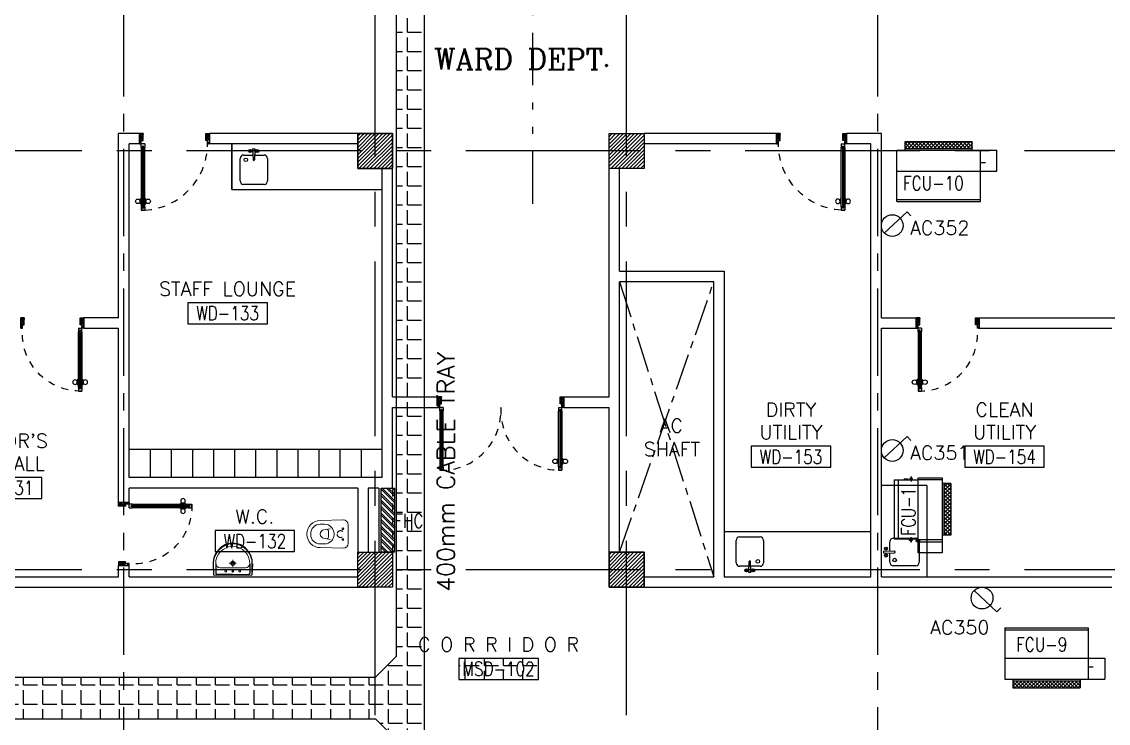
# Model space of a CAD drawing. Extents: x 88852.7 to 88945.7, y 39921.6 to 40001.1.
# Drawn here: x 88912.15 to 88927.71, y 39957.5 to 39967.55 of the extents above; entities that cross this region are included whole.
import ezdxf
from ezdxf.enums import TextEntityAlignment as Align

# ---------------------------------------------------------------- set-up
doc = ezdxf.new("R2010")
doc.units = 0
doc.header["$MEASUREMENT"] = 0
for name, pattern in [('2DASHES', [1.7, 0.75, -0.25, 0.1, -0.25, 0.1, -0.25]), ('CENTER', [2, 1.25, -0.25, 0.25, -0.25]), ('CENTER2', [1.125, 0.75, -0.125, 0.125, -0.125]), ('CENTERX2', [4, 2.5, -0.5, 0.5, -0.5]), ('DASHED', [0.75, 0.5, -0.25]), ('HIDDEN', [0.375, 0.25, -0.125]), ('HIDDEN2', [0.1875, 0.125, -0.0625])]:
    doc.linetypes.add(name, pattern=pattern)
doc.layers.get('0').update_dxf_attribs({"color": 11, "linetype": 'CONTINUOUS'})
for name, color, linetype in [('AXES', 11, 'CENTERX2'), ('AXES1', 11, 'CENTER'), ('COL', 11, 'CONTINUOUS'), ('DOOR', 11, 'CONTINUOUS'), ('E-SOCKETS', 4, 'CONTINUOUS'), ('E-TRAY', 2, 'CONTINUOUS'), ('FCU', 7, 'CONTINUOUS'), ('FHC', 11, 'CONTINUOUS'), ('FIX', 11, 'CONTINUOUS'), ('HAT', 11, 'CONTINUOUS'), ('IND-ES-L', 11, '2DASHES'), ('INSUL', 11, 'CONTINUOUS'), ('Locker', 11, 'CONTINUOUS'), ('M-TEXT', 2, 'CONTINUOUS'), ('ME-FIX', 11, 'CONTINUOUS'), ('RM-BOX', 11, 'CONTINUOUS'), ('RM-NAME', 11, 'CONTINUOUS'), ('RM-NO', 11, 'CONTINUOUS'), ('WALL', 11, 'CONTINUOUS')]:
    doc.layers.add(name, color=color, linetype=linetype)
doc.styles.add('ROMANC', font='romanc', dxfattribs={"height": 0.1})
doc.styles.add('ROMANS', font='ROMANS.shx', dxfattribs={"width": 0.6})
pattern_1 = [(0, (0, 0), (0, 0.275), [0.2, -0.075]), (90, (0, 0), (-0.275, 2e-17), [0.2, -0.075])]

# ---------------------------------------------------------------- blocks, each defined once
blk = doc.blocks.new('WC1')
at = {"layer": 'FIX', "lineweight": 20}
for p, q in [((-210, 204), (-538, 194)), ((-727, 5), (-727, -5)), ((-674, 5), (-674, -5)), ((-534, 24), (-540, 0)), ((-540, 0), (-534, -24)), ((-475, 141), (-538, 141)), ((-395, 76), (-490, 60)), ((-339, 5), (-339, -5)), ((-137, 0), (-137, 131)), ((-137, -131), (-137, 0)), ((-538, -141), (-475, -141)), ((-490, -60), (-395, -76)), ((-538, -194), (-210, -204)), ((-213, -204), (-210, -204))]:
    blk.add_line(p, q, dxfattribs=at)
at = {"layer": 'FIX', "linetype": 'Continuous', "lineweight": 20}
blk.add_line((-420, -47), (-420, 45), dxfattribs=at)
at = {"layer": 'FIX', "linetype": 'HIDDEN2', "lineweight": 20, "ltscale": 0.3}
blk.add_circle((-245, 0), 49.8, dxfattribs=at)
at = {"layer": 'FIX', "linetype": 'HIDDEN', "lineweight": 20, "ltscale": 0.05}
for centre in [(-213, 78), (-213, -77)]:
    blk.add_circle(centre, 11.6, dxfattribs=at)
at = {"layer": 'FIX', "lineweight": 20}
for centre, radius, start, end in [((-538, 5), 189, 90, 180), ((-210, 131), 73, 360, 90), ((-538, 5), 136, 90, 180), ((-473, -7), 68.2, 128.9242, 152.8468), ((-464, -18), 82, 108.496, 128.9242), ((-475, 5), 136, 360, 90), ((-538, -5), 189, 180, 270), ((-538, -5), 136, 180, 270), ((-473, 7), 68.2, 207.1532, 231.0758), ((-464, 18), 82, 231.0758, 251.504), ((-475, -5), 136, 270, 0), ((-210, -131), 73, 270, 0)]:
    blk.add_arc(centre, radius, start, end, dxfattribs=at)
at = {"layer": 'FIX', "linetype": 'Continuous', "lineweight": 20}
for centre, start, end in [((-443, 46), 357.6662, 91.6121), ((-442, -46), 268.3879, 2.3338)]:
    blk.add_arc(centre, 22.3, start, end, dxfattribs=at)
blk = doc.blocks.new('LAV1')
at = {"layer": 'FIX', "linetype": 'ByBlock', "ltscale": 0.3}
for p, q in [((-280, 210), (-275, 50)), ((-245, 210), (-245, 85)), ((245, 210), (245, 85)), ((280, 210), (275, 50)), ((0, 60), (-220, 60)), ((0, 60), (220, 60))]:
    blk.add_line(p, q, dxfattribs=at)
at = {"layer": 'FIX', "linetype": 'Continuous', "lineweight": 20}
for p, q in [((-275, 210), (-275, 50)), ((275, 210), (275, 50)), ((0, 50), (-275, 50)), ((0, 50), (-252, 50)), ((0, 155), (-181, 155)), ((0, 155), (181, 155)), ((0, 50), (275, 50)), ((0, 50), (252, 50))]:
    blk.add_line(p, q, dxfattribs=at)
at = {"layer": 'FIX', "linetype": 'DASHED', "lineweight": 20, "ltscale": 0.05}
for p, q in [((50, 220), (-50, 220)), ((0, 170), (0, 270)), ((0, 170), (0, 270))]:
    blk.add_line(p, q, dxfattribs=at)
at = {"layer": 'FIX', "lineweight": 20}
for p, q in [((16, 107), (-15, 107)), ((0, 92), (0, 123))]:
    blk.add_line(p, q, dxfattribs=at)
for centre, radius in [((0, 220), 29.5), ((0, 220), 22.5), ((0, 107), 15.5)]:
    blk.add_circle(centre, radius, dxfattribs=at)
at = {"layer": 'FIX', "linetype": 'HIDDEN', "lineweight": 20, "ltscale": 0.05}
for centre in [(-100, 107), (100, 107)]:
    blk.add_circle(centre, 12.4, dxfattribs=at)
at = {"layer": 'FIX', "linetype": 'ByBlock', "ltscale": 0.3}
for centre, radius, start, end in [((7, 220), 287, 91.3776, 182.0064), ((-7, 220), 287, 357.9936, 88.6224), ((-220, 85), 24.9, 179.7021, 269.9486), ((220, 85), 24.9, 270.0514, 0.2979)]:
    blk.add_arc(centre, radius, start, end, dxfattribs=at)
at = {"layer": 'FIX', "linetype": 'Continuous', "lineweight": 20}
for centre, radius, start, end in [((8, 217), 283, 91.6988, 181.351), ((-8, 217), 283, 358.649, 88.3012), ((8, 212), 253, 91.7328, 180.4884), ((-8, 212), 253, 359.5116, 88.2672), ((-179, 222), 66.9, 190.2006, 268.0786), ((179, 222), 66.9, 271.9214, 349.7994)]:
    blk.add_arc(centre, radius, start, end, dxfattribs=at)
blk = doc.blocks.new('A$C272A55A0')
at = {"layer": 'DOOR', "color": 0, "linetype": 'ByBlock'}
for p, q in [((0, 900), (0, 1050)), ((50, 1050), (0, 1050)), ((25, 950), (50, 950)), ((25, 900), (25, 950)), ((50, 950), (50, 1050)), ((1750, 950), (1750, 1050)), ((1750, 1050), (1800, 1050)), ((1775, 950), (1750, 950)), ((1775, 900), (1775, 950)), ((1800, 1050), (1800, 900)), ((0, 900), (25, 900)), ((75, 900), (25, 900)), ((25, 850), (25, 900)), ((42, 850), (25, 850)), ((58, 870), (42, 870)), ((42, 870), (42, 850)), ((58, 850), (58, 870)), ((75, 850), (58, 850)), ((75, 900), (75, 850)), ((1725, 900), (1775, 900)), ((1725, 900), (1725, 850)), ((1725, 850), (1742, 850)), ((1742, 870), (1758, 870)), ((1742, 850), (1742, 870)), ((1758, 870), (1758, 850)), ((1758, 850), (1775, 850)), ((1800, 900), (1775, 900)), ((1775, 850), (1775, 900)), ((1718, 160), (1709, 160)), ((1709, 95), (1709, 160)), ((1725, 173), (1718, 173)), ((1718, 173), (1718, 83)), ((1718, 95), (1718, 160)), ((1775, 173), (1782, 173)), ((1782, 173), (1782, 83)), ((1782, 160), (1791, 160)), ((1782, 95), (1782, 160)), ((1791, 95), (1791, 160)), ((25, 50), (42, 50)), ((25, 50), (25, 0)), ((25, 0), (75, 0)), ((75, 0), (25, 0)), ((42, 50), (42, 30)), ((42, 30), (58, 30)), ((58, 50), (75, 50)), ((58, 50), (58, 30)), ((75, 50), (75, 0)), ((1718, 95), (1709, 95)), ((1725, 83), (1718, 83)), ((1742, 50), (1725, 50)), ((1725, 50), (1725, 0)), ((1775, 0), (1725, 0)), ((1725, 0), (1775, 0)), ((1742, 50), (1742, 30)), ((1758, 30), (1742, 30)), ((1775, 50), (1758, 50)), ((1758, 50), (1758, 30)), ((1775, 83), (1782, 83)), ((1775, 50), (1775, 0)), ((1782, 95), (1791, 95))]:
    blk.add_line(p, q, dxfattribs=at)
at = {"layer": 'DOOR', "color": 9, "linetype": 'ByBlock'}
for p, q in [((50, 1050), (0, 1010)), ((50, 1050), (0, 937)), ((50, 1050), (37, 950)), ((1750, 1050), (1800, 1010)), ((1750, 1050), (1800, 937)), ((1750, 1050), (1763, 950))]:
    blk.add_line(p, q, dxfattribs=at)
at = {"layer": 'DOOR', "linetype": 'ByBlock'}
for p, q in [((25, 850), (25, 50)), ((42, 850), (42, 50)), ((58, 850), (58, 50)), ((75, 50), (75, 850)), ((1725, 50), (1725, 850)), ((1742, 850), (1742, 50)), ((1758, 850), (1758, 50)), ((1775, 850), (1775, 50))]:
    blk.add_line(p, q, dxfattribs=at)
at = {"layer": 'DOOR', "color": 0, "linetype": 'ByBlock'}
for centre in [(1676, 128), (1824, 128)]:
    blk.add_circle(centre, 32.4, dxfattribs=at)
at = {"layer": 'DOOR', "color": 9, "linetype": 'ByBlock'}
for centre, radius, start, end in [((50, 1050), 54.4, 203.2074, 270), ((50, 1050), 74.4, 227.7764, 270), ((50, 1050), 94.4, 238.0182, 270), ((50, 1050), 114, 244.0838, 257.3774), ((50, 1050), 34.4, 180, 270), ((50, 1050), 14.4, 180, 270), ((1750, 1050), 14.4, 270, 0), ((1750, 1050), 34.4, 270, 0), ((1750, 1050), 54.4, 270, 336.7926), ((1750, 1050), 74.4, 270, 312.2236), ((1750, 1050), 94.4, 270, 301.9818), ((1750, 1050), 114, 282.6226, 295.9162), ((50, 1050), 134, 248.1598, 259.28), ((50, 1050), 154, 251.1053, 256.2858), ((1750, 1050), 134, 280.72, 291.8402), ((1750, 1050), 154, 283.7142, 288.8947)]:
    blk.add_arc(centre, radius, start, end, dxfattribs=at)
at = {"layer": 'DOOR', "linetype": 'HIDDEN', "ltscale": 0.5}
for centre, start, end in [((50, 851), 268.3174, 3.2965), ((1750, 851), 176.7035, 271.6826)]:
    blk.add_arc(centre, 851, start, end, dxfattribs=at)
at = {"layer": 'WALL', "linetype": 'ByBlock'}
blk.add_line((1800, 900), (1800, 1050), dxfattribs=at)
blk = doc.blocks.new('*X81')
at = {"color": 0}
for p, q in [((235129, 149533), (235585, 149990)), ((235129, 149586), (235532, 149990)), ((235129, 149639), (235479, 149990)), ((235129, 149692), (235426, 149990)), ((235129, 149745), (235373, 149990)), ((235129, 149798), (235320, 149990)), ((235129, 149851), (235267, 149990)), ((235129, 149905), (235214, 149990)), ((235129, 149958), (235161, 149990)), ((235138, 149490), (235629, 149980)), ((235191, 149490), (235629, 149927)), ((235244, 149490), (235629, 149874)), ((235297, 149490), (235629, 149821)), ((235350, 149490), (235629, 149768)), ((235403, 149490), (235629, 149715)), ((235456, 149490), (235629, 149662)), ((235509, 149490), (235629, 149609)), ((235562, 149490), (235629, 149556)), ((235615, 149490), (235629, 149503))]:
    blk.add_line(p, q, dxfattribs=at)
blk = doc.blocks.new('COL50')
at = {"layer": 'COL'}
blk.add_lwpolyline([(-250, 250), (-250, -250), (250, -250), (250, 250)], close=True, dxfattribs=at)
blk = doc.blocks.new('DOOR90')
at = {"layer": 'DOOR', "linetype": 'ByBlock'}
for p, q in [((0, 0), (-150, 0)), ((-200, -25), (-1000, -25)), ((-200, -42), (-1000, -42)), ((-200, -58), (-1000, -58)), ((-1000, -75), (-200, -75))]:
    blk.add_line(p, q, dxfattribs=at)
at = {"layer": 'DOOR', "color": 0, "linetype": 'ByBlock'}
for p, q in [((-150, 0), (-150, -25)), ((-150, 0), (0, 0)), ((0, -50), (0, 0)), ((-1050, -25), (-1050, -75)), ((-1050, -75), (-1050, -25)), ((-1000, -25), (-1050, -25)), ((-1000, -75), (-1050, -75)), ((-1020, -42), (-1020, -58)), ((-1000, -42), (-1020, -42)), ((-1000, -58), (-1020, -58)), ((-1000, -25), (-1000, -42)), ((-1000, -58), (-1000, -75)), ((-968, -25), (-968, -18)), ((-878, -18), (-968, -18)), ((-968, -75), (-968, -82)), ((-878, -82), (-968, -82)), ((-955, -18), (-955, -9)), ((-955, -9), (-890, -9)), ((-955, -18), (-890, -18)), ((-955, -82), (-955, -91)), ((-955, -82), (-890, -82)), ((-955, -91), (-890, -91)), ((-890, -18), (-890, -9)), ((-890, -82), (-890, -91)), ((-878, -25), (-878, -18)), ((-878, -75), (-878, -82)), ((-200, -42), (-200, -25)), ((-200, -25), (-150, -25)), ((-180, -42), (-200, -42)), ((-200, -75), (-200, -58)), ((-200, -58), (-180, -58)), ((-150, -75), (-200, -75)), ((-180, -58), (-180, -42)), ((-150, -75), (-150, -25)), ((-150, -25), (-100, -25)), ((-100, -25), (-100, -50)), ((-100, -50), (0, -50)), ((-150, -900), (-150, -875)), ((-150, -875), (-100, -875)), ((0, -900), (-150, -900)), ((-150, -900), (0, -900)), ((-100, -850), (0, -850)), ((-100, -875), (-100, -850)), ((0, -850), (0, -900))]:
    blk.add_line(p, q, dxfattribs=at)
at = {"layer": 'DOOR', "color": 9, "linetype": 'ByBlock'}
for p, q in [((0, -50), (-114, 0)), ((0, -50), (-40, 0)), ((0, -50), (-100, -37)), ((0, -850), (-114, -900)), ((0, -850), (-100, -863)), ((0, -850), (-40, -900))]:
    blk.add_line(p, q, dxfattribs=at)
at = {"layer": 'DOOR', "color": 0, "linetype": 'ByBlock'}
for centre in [(-923, 24), (-923, -124)]:
    blk.add_circle(centre, 32.4, dxfattribs=at)
at = {"layer": 'DOOR', "color": 9, "linetype": 'ByBlock'}
for centre, radius, start, end in [((0, -50), 74.4, 137.7764, 180), ((0, -50), 54.4, 113.2074, 180), ((0, -50), 154, 161.1053, 166.2858), ((0, -50), 134, 158.1598, 169.28), ((0, -50), 114, 154.0838, 167.3774), ((0, -50), 94.4, 148.0182, 180), ((0, -50), 34.4, 90, 180), ((0, -50), 14.4, 90, 180), ((0, -850), 154, 193.7142, 198.8947), ((0, -850), 134, 190.72, 201.8402), ((0, -850), 94.4, 180, 211.9818), ((0, -850), 74.4, 180, 222.2236), ((0, -850), 54.4, 180, 246.7926), ((0, -850), 34.4, 180, 270), ((0, -850), 14.4, 180, 270)]:
    blk.add_arc(centre, radius, start, end, dxfattribs=at)
at = {"layer": 'DOOR', "linetype": 'HIDDEN', "ltscale": 0.5}
blk.add_arc((-222, -50), 828, 178.2701, 275.003, dxfattribs=at)
blk = doc.blocks.new('RM1')
at = {"layer": 'RM-BOX'}
blk.add_lwpolyline([(570, -200), (-570, -200), (-570, -500), (570, -500)], close=True, dxfattribs=at)
at = {"layer": 'RM-NAME', "style": 'ROMANS'}
for tag, p in [('ROOMNAME1', (0, 324)), ('ROOMNAME2', (0, 0))]:
    blk.add_attdef(tag, text='', height=200, dxfattribs=at).set_placement(p, align=Align.MIDDLE)
at = {"layer": 'RM-NO', "style": 'ROMANS', "width": 0.8}
blk.add_attdef('ROOMNO', text='', height=200, dxfattribs=at).set_placement((0, -350), align=Align.MIDDLE)
blk = doc.blocks.new('*X80')
at = {"color": 0}
for p, q in [((238729, 149527), (239191, 149990)), ((238729, 149580), (239138, 149990)), ((238729, 149633), (239085, 149990)), ((238729, 149686), (239032, 149990)), ((238729, 149739), (238979, 149990)), ((238729, 149792), (238926, 149990)), ((238729, 149845), (238873, 149990)), ((238729, 149898), (238820, 149990)), ((238729, 149951), (238767, 149990)), ((238744, 149490), (239229, 149974)), ((238797, 149490), (239229, 149921)), ((238850, 149490), (239229, 149868)), ((238903, 149490), (239229, 149815)), ((238956, 149490), (239229, 149762)), ((239009, 149490), (239229, 149709)), ((239062, 149490), (239229, 149656)), ((239116, 149490), (239229, 149603)), ((239169, 149490), (239229, 149550)), ((239222, 149490), (239229, 149497))]:
    blk.add_line(p, q, dxfattribs=at)
blk = doc.blocks.new('*X79')
at = {"color": 0}
for p, q in [((238729, 155520), (239199, 155990)), ((238729, 155573), (239145, 155990)), ((238729, 155626), (239092, 155990)), ((238729, 155679), (239039, 155990)), ((238729, 155732), (238986, 155990)), ((238729, 155785), (238933, 155990)), ((238729, 155838), (238880, 155990)), ((238729, 155891), (238827, 155990)), ((238729, 155944), (238774, 155990)), ((238752, 155490), (239229, 155967)), ((238805, 155490), (239229, 155914)), ((238858, 155490), (239229, 155861)), ((238911, 155490), (239229, 155808)), ((238964, 155490), (239229, 155755)), ((239017, 155490), (239229, 155702)), ((239070, 155490), (239229, 155649)), ((239123, 155490), (239229, 155596)), ((239176, 155490), (239229, 155542))]:
    blk.add_line(p, q, dxfattribs=at)
blk = doc.blocks.new('*X78')
at = {"color": 0}
for p, q in [((235129, 155526), (235592, 155990)), ((235129, 155579), (235539, 155990)), ((235129, 155632), (235486, 155990)), ((235129, 155685), (235433, 155990)), ((235129, 155738), (235380, 155990)), ((235129, 155791), (235327, 155990)), ((235129, 155844), (235274, 155990)), ((235129, 155897), (235221, 155990)), ((235129, 155950), (235168, 155990)), ((235145, 155490), (235629, 155973)), ((235198, 155490), (235629, 155920)), ((235251, 155490), (235629, 155867)), ((235304, 155490), (235629, 155814)), ((235357, 155490), (235629, 155761)), ((235410, 155490), (235629, 155708)), ((235464, 155490), (235629, 155655)), ((235517, 155490), (235629, 155602)), ((235570, 155490), (235629, 155549)), ((235623, 155490), (235629, 155496))]:
    blk.add_line(p, q, dxfattribs=at)
blk = doc.blocks.new('DOOR-10')
at = {"layer": 'DOOR', "color": 0, "linetype": 'ByBlock'}
for p, q in [((-26, 1100), (-76, 1100)), ((-76, 1100), (-26, 1100)), ((-76, 1050), (-76, 1100)), ((-26, 1050), (-26, 1100)), ((-83, 1005), (-92, 1005)), ((-92, 1005), (-92, 940)), ((-83, 940), (-92, 940)), ((-76, 1018), (-83, 1018)), ((-83, 928), (-83, 1018)), ((-83, 1005), (-83, 940)), ((-59, 1050), (-76, 1050)), ((-43, 1070), (-59, 1070)), ((-59, 1050), (-59, 1070)), ((-43, 1050), (-43, 1070)), ((-26, 1050), (-43, 1050)), ((-26, 1018), (-18, 1018)), ((-18, 928), (-18, 1018)), ((-18, 1005), (-9, 1005)), ((-18, 1005), (-18, 940)), ((-18, 940), (-9, 940)), ((-9, 1005), (-9, 940)), ((-76, 928), (-83, 928)), ((-26, 928), (-18, 928)), ((-76, 200), (-59, 200)), ((-76, 150), (-76, 200)), ((-59, 200), (-59, 180)), ((-59, 180), (-43, 180)), ((-43, 200), (-26, 200)), ((-43, 180), (-43, 200)), ((-26, 200), (-26, 150)), ((-1001, 0), (-1001, 150)), ((-1001, 150), (-976, 150)), ((-1001, 150), (-1001, 0)), ((-951, 0), (-1001, 0)), ((-976, 150), (-976, 100)), ((-976, 100), (-951, 100)), ((-951, 100), (-951, 0)), ((-76, 150), (-26, 150)), ((-51, 100), (-51, 0)), ((-26, 100), (-51, 100)), ((-51, 0), (-1, 0)), ((-1, 150), (-26, 150)), ((-26, 150), (-26, 100))]:
    blk.add_line(p, q, dxfattribs=at)
at = {"layer": 'DOOR', "linetype": 'ByBlock'}
for p, q in [((-76, 1050), (-76, 200)), ((-59, 200), (-59, 1050)), ((-43, 200), (-43, 1050)), ((-26, 200), (-26, 1050))]:
    blk.add_line(p, q, dxfattribs=at)
at = {"layer": 'DOOR', "color": 9, "linetype": 'ByBlock'}
for p, q in [((-951, 0), (-1001, 114)), ((-951, 0), (-1001, 40)), ((-951, 0), (-964, 100)), ((-51, 0), (-1, 114)), ((-51, 0), (-37, 100)), ((-51, 0), (-1, 40)), ((-1, 0), (-1, 150))]:
    blk.add_line(p, q, dxfattribs=at)
at = {"layer": 'DOOR', "color": 0, "linetype": 'ByBlock'}
for centre in [(-124, 973), (23, 973)]:
    blk.add_circle(centre, 32.4, dxfattribs=at)
at = {"layer": 'DOOR', "linetype": 'HIDDEN', "ltscale": 0.5}
blk.add_arc((-23, 149), 952, 93.1482, 179.9482, dxfattribs=at)
at = {"layer": 'DOOR', "color": 9, "linetype": 'ByBlock'}
for centre, radius, start, end in [((-951, 0), 154, 103.7142, 108.8947), ((-951, 0), 134, 100.72, 111.8402), ((-951, 0), 94.4, 90, 121.9818), ((-951, 0), 74.4, 90, 132.2236), ((-951, 0), 54.4, 90, 156.7926), ((-951, 0), 34.4, 90, 180), ((-951, 0), 14.4, 90, 180), ((-51, 0), 94.4, 58.0182, 90), ((-51, 0), 74.4, 47.7764, 90), ((-51, 0), 54.4, 23.2074, 90), ((-51, 0), 34.4, 0, 90), ((-51, 0), 14.4, 0, 90), ((-51, 0), 134, 68.1598, 79.28), ((-51, 0), 114, 64.0838, 77.3774), ((-51, 0), 154, 71.1053, 76.2858)]:
    blk.add_arc(centre, radius, start, end, dxfattribs=at)
blk = doc.blocks.new('*X190')
at = {"color": 0}
for p, q in [((-750, 2538), (-672, 2616)), ((-750, 2591), (-725, 2616)), ((-660, 2516), (-750, 2606)), ((-713, 2516), (-750, 2553)), ((-719, 2516), (-619, 2616)), ((-607, 2516), (-707, 2616)), ((-666, 2516), (-566, 2616)), ((-554, 2516), (-654, 2616)), ((-613, 2516), (-513, 2616)), ((-501, 2516), (-601, 2616)), ((-560, 2516), (-460, 2616)), ((-448, 2516), (-548, 2616)), ((-507, 2516), (-407, 2616)), ((-394, 2516), (-494, 2616)), ((-454, 2516), (-354, 2616)), ((-341, 2516), (-441, 2616)), ((-401, 2516), (-301, 2616)), ((-288, 2516), (-388, 2616)), ((-348, 2516), (-248, 2616)), ((-235, 2516), (-335, 2616)), ((-295, 2516), (-195, 2616)), ((-182, 2516), (-282, 2616)), ((-242, 2516), (-142, 2616)), ((-129, 2516), (-229, 2616)), ((-189, 2516), (-89, 2616)), ((-76, 2516), (-176, 2616)), ((-136, 2516), (-36, 2616)), ((-23, 2516), (-123, 2616)), ((-83, 2516), (17, 2616)), ((30, 2516), (-70, 2616)), ((-30, 2516), (70, 2616)), ((83, 2516), (-17, 2616)), ((23, 2516), (123, 2616)), ((136, 2516), (36, 2616)), ((76, 2516), (176, 2616)), ((189, 2516), (89, 2616)), ((129, 2516), (215, 2601)), ((215, 2543), (142, 2616)), ((182, 2516), (215, 2548)), ((215, 2596), (195, 2616))]:
    blk.add_line(p, q, dxfattribs=at)
blk = doc.blocks.new('WAP16')
at = {"color": 6}
for p, q in [((-597, 0), (-597, -737)), ((-597, 0), (597, 0)), ((597, 0), (597, -737)), ((-597, -437), (597, -437)), ((-597, -737), (597, -737))]:
    blk.add_line(p, q, dxfattribs=at)
at = {"color": 2}
for p, q in [((-597, -32), (597, -32)), ((597, -437), (835, -437)), ((835, -437), (835, -737)), ((-482, -737), (-482, -862)), ((-482, -762), (482, -762)), ((482, -737), (482, -862)), ((597, -737), (835, -737)), ((-482, -862), (482, -862))]:
    blk.add_line(p, q, dxfattribs=at)
at = {"color": 7}
blk.add_line((597, -562), (670, -562), dxfattribs=at)
at = {"color": 2}
blk.add_blockref('*X190', (268, -3378), dxfattribs=at)
blk = doc.blocks.new('*X188')
at = {"color": 0}
for p, q in [((16890, -2467), (16943, -2414)), ((16890, -2520), (16990, -2420)), ((16990, -2565), (16890, -2465)), ((16890, -2573), (16990, -2473)), ((16990, -2512), (16892, -2414)), ((16990, -2459), (16945, -2414)), ((16990, -2619), (16890, -2519)), ((16890, -2626), (16990, -2526)), ((16990, -2672), (16890, -2572)), ((16890, -2679), (16990, -2579)), ((16990, -2725), (16890, -2625)), ((16890, -2732), (16990, -2632)), ((16990, -2778), (16890, -2678)), ((16890, -2785), (16990, -2685)), ((16990, -2831), (16890, -2731)), ((16890, -2838), (16990, -2738)), ((16990, -2884), (16890, -2784)), ((16890, -2891), (16990, -2791)), ((16990, -2937), (16890, -2837)), ((16890, -2944), (16990, -2844)), ((16990, -2990), (16890, -2890)), ((16890, -2997), (16990, -2897)), ((16990, -3043), (16890, -2943)), ((16890, -3050), (16990, -2950)), ((16990, -3096), (16890, -2996)), ((16890, -3103), (16990, -3003)), ((16990, -3149), (16890, -3049)), ((16944, -3155), (16890, -3102)), ((16892, -3155), (16990, -3056)), ((16945, -3155), (16990, -3109))]:
    blk.add_line(p, q, dxfattribs=at)
blk = doc.blocks.new('WHE06')
at = {"color": 2}
for p, q in [((242, 472), (242, 399)), ((689, 621), (346, 621)), ((346, 621), (346, 469)), ((689, 469), (689, 621)), ((60, -422), (60, 422)), ((212, 437), (269, 437)), ((232, 452), (232, 422)), ((232, 452), (252, 452)), ((252, 452), (252, 422)), ((305, 448), (373, 448)), ((321, 458), (321, 438)), ((321, 458), (346, 458)), ((321, 438), (346, 438)), ((346, 430), (689, 430)), ((811, 371), (689, 371)), ((711, -371), (711, 371)), ((811, -371), (811, 371)), ((142, -437), (142, -422)), ((142, -437), (197, -437)), ((197, -437), (197, -422)), ((221, -437), (269, -437)), ((232, -452), (232, -422)), ((232, -452), (252, -452)), ((242, -472), (242, -399)), ((252, -452), (252, -422)), ((346, -430), (689, -430)), ((811, -371), (689, -371))]:
    blk.add_line(p, q, dxfattribs=at)
at = {"color": 6}
for p, q in [((346, 469), (346, -451)), ((689, 469), (346, 469)), ((689, -451), (689, 469)), ((0, -422), (0, 422)), ((0, 422), (346, 422)), ((0, -422), (346, -422)), ((346, -451), (689, -451))]:
    blk.add_line(p, q, dxfattribs=at)
at = {"color": 2}
blk.add_blockref('*X188', (-16179, 2784), dxfattribs=at)

msp = doc.modelspace()

# ---------------------------------------------------------------- hatches: boundary and pattern name
at = {"layer": 'FHC', "linetype": 'ByBlock', "ltscale": 0.3}
h = msp.add_hatch(dxfattribs=at)
h.set_pattern_fill('ANSI32', color=11, scale=0.175, angle=90, style=0)
h.set_pattern_definition([(135, (88948.536364, 39727.75338), (-0.046403883, -0.046403883), []), (135, (88948.536364, 39727.784316), (-0.046403883, -0.046403883), [])])
h.paths.add_polyline_path([(88917.4854, 39960.8696), (88917.2954, 39960.8696), (88917.2954, 39959.9496), (88917.4854, 39959.9496)])
h.paths.add_polyline_path([(88917.9065, 39959.737), (88917.4856, 39959.737), (88917.4856, 39959.9995), (88917.9065, 39959.9995)], flags=9)
at = {"layer": 'HAT'}
h = msp.add_hatch(dxfattribs=at)
h.set_pattern_fill('ANGLE', color=256, style=0)
h.set_pattern_definition(pattern_1)
h.paths.add_polyline_path([(88917.9167, 39962.0246), (88917.5167, 39962.0246), (88917.5167, 39959.6996), (88917.9167, 39959.6996)])
h.paths.add_polyline_path([(88917.9167, 39962.0246), (88917.9167, 39962.1746), (88917.5167, 39962.1746), (88917.5167, 39962.0246)])
h.paths.add_polyline_path([(88917.9167, 39965.6996), (88917.5167, 39965.6996), (88917.5167, 39962.1746), (88917.9167, 39962.1746)])
h.paths.add_polyline_path([(88917.9167, 39968.3423), (88918.1167, 39968.5423), (88920.8103, 39968.5423), (88920.8103, 39968.9423), (88917.951, 39968.9423), (88917.5167, 39968.508), (88917.5167, 39965.6996), (88917.9167, 39965.6996)])
h.paths.add_polyline_path([(88917.4649, 39960.2493), (88917.9763, 39960.2493), (88917.9763, 39960.5493), (88917.4649, 39960.5493)], flags=9)
h.paths.add_polyline_path([(88919.2592, 39968.056), (88918.1195, 39968.056), (88918.1195, 39967.756), (88919.2592, 39967.756)], flags=17)
h.paths.add_polyline_path([(88918.1555, 39967.756), (88919.2232, 39967.756), (88919.2232, 39968.056), (88918.1555, 39968.056)], flags=24)
h.paths.add_polyline_path([(88917.2203, 39968.106), (88920.1584, 39968.106), (88920.1584, 39968.406), (88917.2203, 39968.406)], flags=9)
h.paths.add_polyline_path([(88917.803, 39966.7914), (88920.7815, 39966.7914), (88920.7815, 39967.2414), (88917.803, 39967.2414)], flags=24)
h = msp.add_hatch(dxfattribs=at)
h.set_pattern_fill('ANGLE', color=256, style=0)
h.set_pattern_definition(pattern_1)
h.paths.add_polyline_path([(88917.2103, 39957.5681), (88917.5167, 39957.2617), (88917.5167, 39956.0996), (88917.9167, 39956.0996), (88917.9167, 39959.6996), (88917.5167, 39959.6996), (88917.5167, 39958.4617), (88917.2103, 39958.1552)])
h.paths.add_polyline_path([(88917.9167, 39956.0796), (88917.5167, 39956.0796), (88917.5167, 39953.7546), (88917.9167, 39953.7546)])
h.paths.add_polyline_path([(88919.547, 39958.4277), (88918.4072, 39958.4277), (88918.4072, 39958.1277), (88919.547, 39958.1277)], flags=16)
h.paths.add_polyline_path([(88918.3785, 39958.1277), (88919.5756, 39958.1277), (88919.5756, 39958.4277), (88918.3785, 39958.4277)], flags=9)
h.paths.add_polyline_path([(88917.508, 39958.4777), (88920.4461, 39958.4777), (88920.4461, 39958.7777), (88917.508, 39958.7777)], flags=9)
h = msp.add_hatch(dxfattribs=at)
h.set_pattern_fill('ANGLE', color=256, style=0)
h.set_pattern_definition(pattern_1)
h.paths.add_polyline_path([(88906.4103, 39957.5617), (88906.4103, 39958.1617), (88902.8103, 39958.1617), (88902.8103, 39957.5617)])
h.paths.add_polyline_path([(88902.2361, 39957.5617), (88902.7903, 39957.5617), (88902.7903, 39957.9087, 0.1880595)])
h.paths.add_polyline_path([(88906.4103, 39958.1617), (88906.4103, 39957.5617), (88910.0103, 39957.5617), (88910.0103, 39958.1617)])
h.paths.add_polyline_path([(88910.0103, 39958.1617), (88910.0103, 39957.5617), (88913.6103, 39957.5617), (88913.6103, 39958.1617)])
h.paths.add_polyline_path([(88913.6103, 39958.1617), (88913.6103, 39957.5617), (88917.2103, 39957.5617), (88917.2103, 39958.1617)])

# ---------------------------------------------------------------- linework, layer by layer
at = {"layer": 'AXES'}
for p, q in [((88917.2103, 39921.6153), (88917.2103, 40000.4279)), ((88920.8103, 39921.6153), (88920.8103, 40000.4279)), ((88945.0103, 39965.6996), (88876.9703, 39965.6996)), ((88945.0103, 39959.6996), (88876.9703, 39959.6996))]:
    msp.add_line(p, q, dxfattribs=at)
at = {"layer": 'AXES1'}
for p, q in [((88913.6103, 39928.4796), (88913.6103, 39987.2996)), ((88924.4103, 39928.4796), (88924.4103, 39987.2996))]:
    msp.add_line(p, q, dxfattribs=at)
at = {"layer": 'E-SOCKETS'}
for p, q in [((88924.5012, 39964.5231), (88924.8291, 39964.8283)), ((88924.8291, 39964.8283), (88924.8835, 39964.7698)), ((88924.5012, 39961.3019), (88924.8291, 39961.607)), ((88924.8291, 39961.607), (88924.8835, 39961.5485)), ((88925.7868, 39959.3998), (88926.1146, 39959.0946)), ((88926.1146, 39959.0946), (88926.1691, 39959.1531))]:
    msp.add_line(p, q, dxfattribs=at)
for centre in [(88924.6156, 39964.6296), (88924.6156, 39961.4083), (88925.9011, 39959.2933)]:
    msp.add_circle(centre, 0.1562, dxfattribs=at)
at = {"layer": 'E-TRAY', "color": 4}
for p, q in [((88917.5167, 39958.4617), (88917.5167, 39968.508)), ((88917.9167, 39947.2409), (88917.9167, 39968.3423)), ((88917.2167, 39958.1617), (88917.5167, 39958.4617)), ((88893.1703, 39958.1617), (88917.2167, 39958.1617)), ((88893.1703, 39957.5617), (88917.2167, 39957.5617)), ((88917.2167, 39957.5617), (88917.5167, 39957.2617))]:
    msp.add_line(p, q, dxfattribs=at)
at = {"layer": 'FHC', "linetype": 'ByBlock', "ltscale": 0.3}
msp.add_lwpolyline([(88917.2954, 39959.9496), (88917.2954, 39960.8696), (88917.4854, 39960.8696), (88917.4854, 39959.9496)], close=True, dxfattribs=at)
at = {"layer": 'HAT'}
msp.add_line((88917.7347, 39960.265), (88917.7347, 39960.465), dxfattribs=at)
at = {"layer": 'IND-ES-L'}
for points in [[(88919.4682, 39964.9437), (88919.4681, 39967.9437), (88923.1564, 39967.9437), (88923.1564, 39970.9437)], [(88919.4681, 39964.9437), (88919.4681, 39967.9437), (88923.1564, 39967.9437), (88923.1564, 39970.9437)]]:
    msp.add_lwpolyline(points, dxfattribs=at)
at = {"layer": 'INSUL', "linetype": 'CENTER2', "ltscale": 0.7}
for p, q in [((88920.7104, 39959.9496), (88922.0593, 39963.8246)), ((88920.7104, 39963.8246), (88922.0593, 39959.5996))]:
    msp.add_line(p, q, dxfattribs=at)
at = {"layer": 'Locker'}
msp.add_line((88917.3103, 39961.4196), (88913.6853, 39961.4196), dxfattribs=at)
at = {"layer": 'Locker', "linetype": 'Continuous'}
for p, q in [((88913.9873, 39961.4196), (88913.9873, 39961.0196)), ((88914.2894, 39961.4196), (88914.2894, 39961.0196)), ((88914.5915, 39961.4196), (88914.5915, 39961.0196)), ((88914.8936, 39961.4196), (88914.8936, 39961.0196)), ((88915.1957, 39961.4196), (88915.1957, 39961.0196)), ((88915.4978, 39961.4196), (88915.4978, 39961.0196)), ((88915.7999, 39961.4196), (88915.7999, 39961.0196)), ((88916.1019, 39961.4196), (88916.1019, 39961.0196)), ((88916.404, 39961.4196), (88916.404, 39961.0196)), ((88916.7061, 39961.4196), (88916.7061, 39961.0196)), ((88917.0082, 39961.4196), (88917.0082, 39961.0196))]:
    msp.add_line(p, q, dxfattribs=at)
at = {"layer": 'ME-FIX'}
for p, q in [((88915.1557, 39965.7976), (88915.1557, 39965.1476)), ((88915.1557, 39965.1476), (88915.1557, 39965.7976)), ((88915.4555, 39965.729), (88915.4615, 39965.5738)), ((88915.4555, 39965.729), (88915.4875, 39965.729)), ((88915.4875, 39965.729), (88915.4815, 39965.5738)), ((88915.2752, 39965.2699), (88915.2752, 39965.591)), ((88915.325, 39965.6408), (88915.4615, 39965.6408)), ((88915.4815, 39965.6408), (88915.6179, 39965.6408)), ((88915.6678, 39965.591), (88915.6678, 39965.2699)), ((88915.6179, 39965.22), (88915.325, 39965.22)), ((88915.1557, 39965.1476), (88917.3102, 39965.1476)), ((88925.1093, 39960.9056), (88924.4593, 39960.9056)), ((88925.1093, 39960.9056), (88925.1093, 39959.5976)), ((88922.2103, 39960.2476), (88924.3093, 39960.2476)), ((88922.3797, 39959.7986), (88922.3797, 39960.1197)), ((88922.4296, 39960.1696), (88922.7225, 39960.1696)), ((88922.7724, 39960.1197), (88922.7724, 39959.7986)), ((88924.5815, 39959.9632), (88924.5815, 39960.0997)), ((88924.6314, 39960.1495), (88924.9524, 39960.1495)), ((88925.0023, 39960.0997), (88925.0023, 39959.8067)), ((88924.4933, 39959.9692), (88924.6485, 39959.9632)), ((88924.4933, 39959.9372), (88924.4933, 39959.9692)), ((88924.4933, 39959.9372), (88924.6485, 39959.9432)), ((88924.5815, 39959.8067), (88924.5815, 39959.9432)), ((88922.5661, 39959.7487), (88922.4296, 39959.7487)), ((88922.56, 39959.6605), (88922.5661, 39959.8158)), ((88922.5921, 39959.6605), (88922.586, 39959.8158)), ((88922.7225, 39959.7487), (88922.586, 39959.7487)), ((88924.9524, 39959.7569), (88924.6314, 39959.7569)), ((88922.5921, 39959.6605), (88922.56, 39959.6605))]:
    msp.add_line(p, q, dxfattribs=at)
for centre, radius in [((88915.4217, 39965.698), 0.0217), ((88915.4217, 39965.698), 0.014), ((88915.5213, 39965.698), 0.0217), ((88915.5213, 39965.698), 0.014), ((88915.357, 39965.5714), 0.0255), ((88924.5244, 39960.003), 0.0217), ((88924.5244, 39959.9034), 0.0217), ((88924.5244, 39960.003), 0.014), ((88924.5244, 39959.9034), 0.014), ((88922.6905, 39959.8182), 0.0255), ((88924.6509, 39959.8387), 0.0255), ((88922.5263, 39959.6916), 0.0217), ((88922.5263, 39959.6916), 0.014), ((88922.6258, 39959.6916), 0.0217), ((88922.6258, 39959.6916), 0.014)]:
    msp.add_circle(centre, radius, dxfattribs=at)
for centre, radius, start, end in [((88915.325, 39965.591), 0.0499, 90, 180), ((88915.4715, 39965.5738), 0.00997, 180, 0), ((88915.6179, 39965.591), 0.0499, 0, 90), ((88915.325, 39965.2699), 0.0499, 180, 270), ((88915.6179, 39965.2699), 0.0499, 270, 0), ((88922.4296, 39960.1197), 0.0499, 90, 180), ((88922.7225, 39960.1197), 0.0499, 0, 90), ((88924.6314, 39960.0997), 0.0499, 90, 180), ((88924.9524, 39960.0997), 0.0499, 0, 90), ((88924.6485, 39959.9532), 0.00997, 270, 90), ((88922.4296, 39959.7986), 0.0499, 180, 270), ((88922.576, 39959.8158), 0.00997, 0, 180), ((88922.7225, 39959.7986), 0.0499, 270, 0), ((88924.6314, 39959.8067), 0.0499, 180, 270), ((88924.9524, 39959.8067), 0.0499, 270, 0)]:
    msp.add_arc(centre, radius, start, end, dxfattribs=at)
at = {"layer": 'WALL'}
for p, q in [((88913.5353, 39963.3096), (88913.5353, 39965.9496)), ((88913.8353, 39965.9496), (88913.5353, 39965.9496)), ((88913.8353, 39965.7996), (88913.8353, 39965.9496)), ((88914.8353, 39965.7996), (88914.8353, 39965.9496)), ((88916.9603, 39965.9496), (88914.8353, 39965.9496)), ((88922.9593, 39965.9496), (88921.0603, 39965.9496)), ((88922.9593, 39965.7996), (88922.9593, 39965.9496)), ((88924.4593, 39965.9496), (88923.9593, 39965.9496)), ((88923.9593, 39965.7996), (88923.9593, 39965.9496)), ((88924.4593, 39963.3096), (88924.4593, 39965.9496)), ((88913.6853, 39961.0196), (88913.6853, 39965.7996)), ((88913.8353, 39965.7996), (88913.6853, 39965.7996)), ((88916.9603, 39965.7996), (88914.8353, 39965.7996)), ((88922.9593, 39965.7996), (88921.0603, 39965.7996)), ((88924.3093, 39965.7996), (88923.9593, 39965.7996)), ((88924.3093, 39959.5996), (88924.3093, 39965.7996)), ((88917.3103, 39961.0196), (88917.3103, 39965.4496)), ((88917.4604, 39962.1746), (88917.4604, 39965.4496)), ((88920.5604, 39962.1746), (88920.5604, 39965.4496)), ((88920.7094, 39963.9746), (88920.7094, 39965.4496)), ((88920.7094, 39963.9746), (88922.2093, 39963.9746)), ((88922.2093, 39963.9746), (88922.2093, 39959.5996)), ((88922.0593, 39963.8246), (88920.7103, 39963.8246)), ((88920.7103, 39959.9496), (88920.7103, 39963.8246)), ((88922.0593, 39959.5996), (88922.0593, 39963.8246)), ((88913.0353, 39963.1596), (88913.0353, 39963.3096)), ((88913.5353, 39963.3096), (88913.0353, 39963.3096)), ((88913.0353, 39963.1596), (88913.5353, 39963.1596)), ((88913.5353, 39960.6621), (88913.5353, 39963.1596)), ((88924.4593, 39963.3096), (88924.9593, 39963.3096)), ((88924.4593, 39963.1596), (88924.9593, 39963.1596)), ((88924.4593, 39959.5996), (88924.4593, 39963.1596)), ((88924.9593, 39963.1596), (88924.9593, 39963.3096)), ((88925.8593, 39963.1596), (88925.8593, 39963.3096)), ((88925.8593, 39963.3096), (88928.1603, 39963.3096)), ((88925.8593, 39963.1596), (88927.7603, 39963.1596)), ((88917.4604, 39962.1746), (88918.1104, 39962.1746)), ((88918.1104, 39962.0246), (88918.1104, 39962.1746)), ((88919.9104, 39962.1746), (88920.5604, 39962.1746)), ((88919.9104, 39962.0246), (88919.9104, 39962.1746)), ((88917.4604, 39962.0246), (88918.1104, 39962.0246)), ((88917.4604, 39960.8695), (88917.4604, 39962.0246)), ((88919.9104, 39962.0246), (88920.5604, 39962.0246)), ((88920.5604, 39959.7996), (88920.5604, 39962.0246)), ((88917.3103, 39961.0196), (88913.6853, 39961.0196)), ((88913.6853, 39960.6621), (88913.6853, 39960.8696)), ((88916.9603, 39960.8696), (88916.9603, 39959.9496)), ((88917.1104, 39960.8695), (88917.1104, 39959.9496)), ((88917.2604, 39960.8695), (88917.1104, 39960.8695)), ((88917.2604, 39960.8695), (88917.2604, 39959.9496)), ((88917.2954, 39959.9496), (88917.2954, 39960.8695)), ((88917.2954, 39960.8695), (88917.4604, 39960.8695)), ((88913.5353, 39959.5996), (88913.5353, 39959.7621)), ((88913.6853, 39959.5996), (88913.6853, 39959.7621)), ((88910.2603, 39959.5996), (88913.5353, 39959.5996)), ((88913.6853, 39959.5996), (88916.9603, 39959.5996)), ((88921.0603, 39959.5996), (88922.0593, 39959.5996)), ((88922.2093, 39959.5996), (88924.3093, 39959.5996)), ((88924.4593, 39959.5996), (88927.7603, 39959.5996)), ((88910.2603, 39959.4496), (88917.1104, 39959.4496)), ((88921.0603, 39959.4496), (88927.7603, 39959.4496))]:
    msp.add_line(p, q, dxfattribs=at)
at = {"layer": 'WALL', "linetype": 'ByBlock'}
for p, q in [((88916.9603, 39960.8696), (88913.6853, 39960.8696)), ((88913.6853, 39960.6621), (88913.5353, 39960.6621)), ((88913.6853, 39959.7621), (88913.5353, 39959.7621))]:
    msp.add_line(p, q, dxfattribs=at)
at = {"layer": 'WALL', "color": 250, "linetype": 'HIDDEN', "ltscale": 0.25}
msp.add_line((88917.4627, 39959.9496), (88917.4627, 39960.8695), dxfattribs=at)
at = {"layer": 'WALL', "linetype": 'ByBlock', "ltscale": 0.3}
for points in [[(88916.9604, 39965.4496), (88917.4604, 39965.4496), (88917.4604, 39965.9496), (88916.9604, 39965.9496)], [(88921.0603, 39965.4496), (88920.5603, 39965.4496), (88920.5603, 39965.9496), (88921.0603, 39965.9496)], [(88921.0603, 39959.9496), (88920.5603, 39959.9496), (88920.5603, 39959.4496), (88921.0603, 39959.4496)]]:
    msp.add_lwpolyline(points, close=True, dxfattribs=at)

# ---------------------------------------------------------------- block references
at = {"layer": 'COL', "xscale": -0.001, "yscale": 0.001, "zscale": 0.001}
for p in [(88917.2104, 39965.6996), (88920.8103, 39965.6996), (88917.2104, 39959.6996), (88920.8103, 39959.6996)]:
    msp.add_blockref('COL50', p, dxfattribs=at)
at = {"layer": 'DOOR', "color": 0, "linetype": 'ByBlock', "ltscale": 0.3, "yscale": 0.001, "zscale": 0.001, "rotation": 180}
for p, xscale in [((88913.8346, 39965.9495), 0.001), ((88923.96, 39965.9496), -0.001)]:
    msp.add_blockref('DOOR-10', p, dxfattribs=dict(at, xscale=xscale))
at = {"layer": 'DOOR', "color": 0, "linetype": 'ByBlock', "yscale": 0.001, "zscale": 0.001}
for p, xscale, rotation in [((88913.0353, 39963.3096), -0.001, 270), ((88924.9593, 39963.3096), 0.001, 90)]:
    msp.add_blockref('DOOR90', p, dxfattribs=dict(at, xscale=xscale, rotation=rotation))
for name, p, xscale in [('A$C272A55A0', (88918.1104, 39961.1242), 0.001), ('DOOR90', (88913.5353, 39960.6621), -0.001)]:
    msp.add_blockref(name, p, dxfattribs=dict(at, xscale=xscale))
at = {"layer": 'FCU', "linetype": 'ByBlock', "xscale": -0.0009999871253967285, "yscale": 0.001000002026557922, "zscale": 0.001, "rotation": 180}
for name, p in [('WAP16', (88925.2802, 39964.9729)), ('WHE06', (88924.6422, 39960.5634))]:
    msp.add_blockref(name, p, dxfattribs=at)
at = {"layer": 'FCU', "linetype": 'ByBlock', "xscale": 0.0009999871253967285, "yscale": 0.001000002026557922, "zscale": 0.001}
msp.add_blockref('WAP16', (88926.823, 39958.8692), dxfattribs=at)
at = {"layer": 'FIX', "xscale": -0.001000000003841706, "yscale": 0.000999999996565748, "zscale": 0.001, "rotation": 180}
msp.add_blockref('WC1', (88916.9603, 39960.2101), dxfattribs=at)
at = {"layer": 'FIX', "xscale": 0.001000000003841706, "yscale": 0.000999999996565748, "zscale": 0.001}
msp.add_blockref('LAV1', (88915.1708, 39959.5722), dxfattribs=at)
at = {"layer": 'HAT', "xscale": 0.001, "yscale": 0.001, "zscale": 0.001}
for name in ['*X78', '*X79', '*X81', '*X80']:
    msp.add_blockref(name, (88681.8317, 39809.9598), dxfattribs=at)
at = {"layer": 'RM-NAME', "xscale": 0.001, "yscale": 0.001, "zscale": 0.001}
for p, values in [((88915.0959, 39963.7244), {'ROOMNO': 'WD-133', 'ROOMNAME2': 'STAFF LOUNGE'}), ((88923.1647, 39961.6687), {'ROOMNO': 'WD-153', 'ROOMNAME2': 'UTILITY', 'ROOMNAME1': 'DIRTY'}), ((88926.2232, 39961.6687), {'ROOMNO': 'WD-154', 'ROOMNAME2': 'UTILITY', 'ROOMNAME1': 'CLEAN'}), ((88911.8668, 39961.2215), {'ROOMNO': 'WD-131', 'ROOMNAME2': 'ON-CALL', 'ROOMNAME1': "DOCTOR'S"}), ((88915.4869, 39960.4599), {'ROOMNO': 'WD-132', 'ROOMNAME2': 'W.C.'}), ((88918.9771, 39958.6277), {'ROOMNO': 'MSD-102', 'ROOMNAME2': 'C O R R I D O R'})]:
    msp.add_blockref('RM1', p, dxfattribs=at).add_auto_attribs(values)

# ---------------------------------------------------------------- texts
at = {"layer": 'E-SOCKETS', "style": 'ROMANS'}
for s, p in [('AC352', (88924.8712, 39964.4976)), ('AC351', (88924.8712, 39961.2763)), ('AC350', (88925.158, 39958.7739))]:
    msp.add_text(s, height=0.2, dxfattribs=at).set_placement(p)
at = {"layer": 'E-TRAY', "color": 4, "style": 'ROMANS'}
msp.add_text('400mm CABLE TRAY', height=0.25, rotation=90, dxfattribs=at).set_placement((88918.3476, 39959.382))
at = {"layer": 'M-TEXT', "linetype": 'ByBlock', "style": 'ROMANS', "width": 0.8}
msp.add_text('FCU-10', height=0.2, dxfattribs=at).set_placement((88924.769, 39965.137))
at = {"layer": 'M-TEXT', "style": 'ROMANS', "width": 0.75}
msp.add_text('FCU-1', height=0.2, rotation=90, dxfattribs=at).set_placement((88924.9495, 39960.1899))
at = {"layer": 'M-TEXT', "style": 'ROMANS', "width": 0.8}
msp.add_text('FCU-9', height=0.2, dxfattribs=at).set_placement((88926.3894, 39958.5301))
at = {"layer": 'RM-NAME', "color": 2, "style": 'ROMANC'}
msp.add_text(' WARD DEPT. ', height=0.3, dxfattribs=at).set_placement((88919.3137, 39967.0164), align=Align.MIDDLE)
at = {"layer": 'RM-NAME', "style": 'ROMANS'}
for s, p in [('AC', (88921.4504, 39961.7634)), ('SHAFT', (88921.46, 39961.4266))]:
    msp.add_text(s, height=0.2, dxfattribs=at).set_placement(p, align=Align.MIDDLE)
at = {"layer": 'WALL', "style": 'ROMANS', "width": 0.8}
msp.add_text('FHC', height=0.2, dxfattribs=at).set_placement((88917.4844, 39960.2993))

doc.saveas('drawing.dxf')
